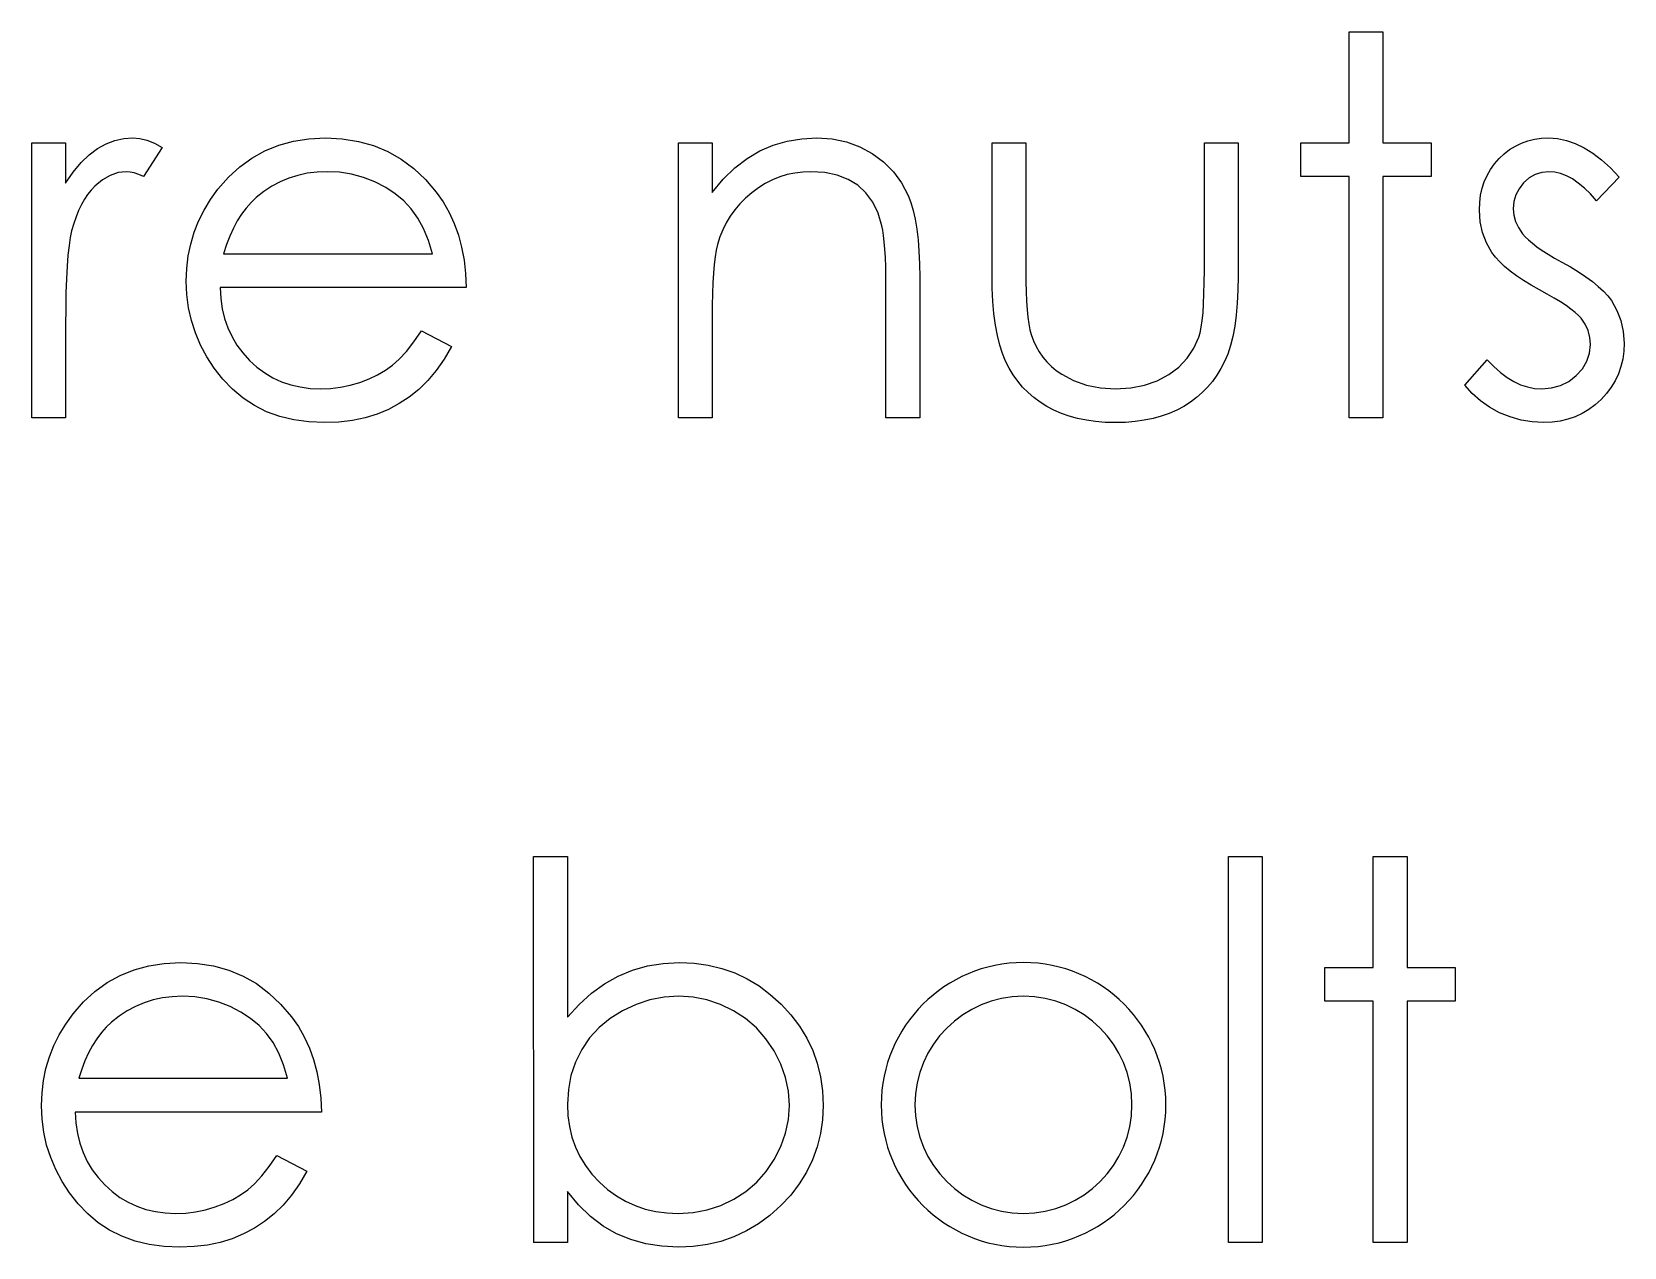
# Model space of a CAD drawing. Header units: inches. Extents: x -3.18 to 1.88, y -2.18 to 2.79.
# Drawn here: x -2.7313 to -2.414, y 1.8444 to 2.0867 of the extents above; entities that cross this region are included whole.
import ezdxf

# ---------------------------------------------------------------- set-up
doc = ezdxf.new("R2010")
doc.units = ezdxf.units.IN
doc.header["$MEASUREMENT"] = 0

msp = doc.modelspace()

# ---------------------------------------------------------------- linework, layer by layer
at = {"color": 7, "linetype": 'Continuous', "flags": 128}
for points in [[(-2.468807960119773, 2.086698185631805), (-2.462078985045829, 2.086698185631805), (-2.462078985045829, 2.086698185631805), (-2.462078985045829, 2.06458280101642), (-2.462078985045829, 2.06458280101642), (-2.452463600430445, 2.06458280101642), (-2.452463600430445, 2.06458280101642), (-2.452463600430445, 2.057852031785651), (-2.452463600430445, 2.057852031785651), (-2.462078985045829, 2.057852031785651), (-2.462078985045829, 2.057852031785651), (-2.462078985045829, 2.009775108708728), (-2.462078985045829, 2.009775108708728), (-2.468809754276599, 2.009775108708728), (-2.468809754276599, 2.009775108708728), (-2.468809754276599, 2.057852031785651), (-2.468809754276599, 2.057852031785651), (-2.478425138891983, 2.057852031785651), (-2.478425138891983, 2.057852031785651), (-2.478425138891983, 2.06458280101642), (-2.478425138891983, 2.06458280101642), (-2.468809754276599, 2.06458280101642), (-2.468809754276599, 2.06458280101642), (-2.468809754276599, 2.086698185631805)], [(-2.731307754366417, 2.06458280101642), (-2.724578985045829, 2.06458280101642), (-2.724578985045829, 2.06458280101642), (-2.724578985045829, 2.056514892362574), (-2.724578985045829, 2.056514892362574), (-2.723046533122752, 2.058738450054882), (-2.721469009084291, 2.060631478901036), (-2.719861436968906, 2.062178954862574), (-2.718208792738137, 2.063410926016421), (-2.716511076391983, 2.064342416401036), (-2.714768287930445, 2.065018498131805), (-2.713010475430444, 2.065409123131805), (-2.71120759081506, 2.065544339477959), (-2.71120759081506, 2.065544339477959), (-2.709810355238137, 2.065424147170266), (-2.708368047545829, 2.065078594285651), (-2.706880667738137, 2.064492656785651), (-2.70534821581506, 2.063666334670267), (-2.70534821581506, 2.063666334670267), (-2.709044129276598, 2.05783700774719), (-2.709044129276598, 2.05783700774719), (-2.710020691776598, 2.058257680824113), (-2.710922134084291, 2.058573185631805), (-2.711748456199675, 2.058753474093344), (-2.712484634084291, 2.05881357024719), (-2.712484634084291, 2.05881357024719), (-2.714092206199675, 2.058633281785651), (-2.715684754276599, 2.058092416401036), (-2.717232230238137, 2.057190974093344), (-2.718764682161213, 2.055928954862574), (-2.719500860045829, 2.055162728901036), (-2.72019196581506, 2.054291334670267), (-2.720822975430444, 2.053329796208728), (-2.721423936968907, 2.052263089477959), (-2.721979826391983, 2.051091214477959), (-2.722490643699675, 2.04982919524719), (-2.722956388891983, 2.04846200774719), (-2.723377061968906, 2.04700467601642), (-2.723377061968906, 2.04700467601642), (-2.723662518699675, 2.045697584670267), (-2.72390290331506, 2.044090012554882), (-2.724113239853521, 2.042181959670267), (-2.724278504276599, 2.039973426016421), (-2.724413720622753, 2.037479435631805), (-2.724503864853521, 2.034684964477959), (-2.724563961007367, 2.031590012554882), (-2.724578985045829, 2.028194579862574), (-2.724578985045829, 2.028194579862574), (-2.724578985045829, 2.009775108708728), (-2.724578985045829, 2.009775108708728), (-2.731309754276599, 2.009775108708728), (-2.731309754276599, 2.009775108708728), (-2.731309754276599, 2.06458280101642)], [(-2.653633984993762, 2.027082801016421), (-2.647655908122752, 2.023942776977959), (-2.647655908122752, 2.023942776977959), (-2.649128263891983, 2.021433762554882), (-2.650705787930445, 2.019180156785651), (-2.652388480238137, 2.017166935631805), (-2.654191364853521, 2.015424147170267), (-2.656099417738137, 2.013906719285651), (-2.658112638891983, 2.012584603901036), (-2.660261076391983, 2.011442776977959), (-2.662514682161214, 2.010496262554882), (-2.664903504276599, 2.009760084670266), (-2.667442566776598, 2.009234243324113), (-2.670131869661214, 2.00891873851642), (-2.672971412930445, 2.008813570247189), (-2.672971412930445, 2.008813570247189), (-2.676126461007367, 2.008948786593344), (-2.679101220622752, 2.009354435631805), (-2.681895691776598, 2.010030517362574), (-2.684524898507368, 2.010977031785651), (-2.686958792738137, 2.012193978901036), (-2.689227422545829, 2.013681358708728), (-2.691330787930445, 2.015439171208728), (-2.69323884081506, 2.017467416401036), (-2.694951581199676, 2.01966092601642), (-2.696438961007368, 2.021929555824113), (-2.697685956199675, 2.024273305824113), (-2.69870759081506, 2.02669217601642), (-2.699518888891983, 2.029171142362574), (-2.700089802353522, 2.031710204862574), (-2.700420331199676, 2.034339411593344), (-2.700540523507368, 2.037028714477959), (-2.700540523507368, 2.037028714477959), (-2.700435355238137, 2.039552752939497), (-2.700149898507368, 2.042016695247189), (-2.699654105238137, 2.044405517362574), (-2.698962999468906, 2.046734243324113), (-2.698076581199675, 2.048987849093344), (-2.696994850430444, 2.051166334670266), (-2.695702783122752, 2.053284724093344), (-2.694230427353522, 2.055327993324113), (-2.694230427353522, 2.055327993324113), (-2.692142086007367, 2.057716815439497), (-2.689888480238137, 2.059805156785651), (-2.68746961004583, 2.06154794524719), (-2.684870451391983, 2.062990252939497), (-2.68210602831506, 2.064102031785651), (-2.67917634081506, 2.064913329862574), (-2.676081388891983, 2.065379075054882), (-2.672806148507368, 2.065544339477959), (-2.672806148507368, 2.065544339477959), (-2.669440763891983, 2.065379075054882), (-2.666240643699676, 2.06486825774719), (-2.663220811968906, 2.064026911593344), (-2.660381268699676, 2.062855036593343), (-2.657706989853521, 2.061337608708728), (-2.655212999468906, 2.059474627939497), (-2.652884273507368, 2.057281118324113), (-2.650735836007368, 2.054757079862574), (-2.650735836007368, 2.054757079862574), (-2.649353624468906, 2.052788930824113), (-2.648166725430444, 2.05071561351642), (-2.64714509081506, 2.048507079862574), (-2.646318768699675, 2.046193377939498), (-2.645657711007368, 2.043759483708728), (-2.645176941776598, 2.041205397170267), (-2.64489148504583, 2.038531118324113), (-2.644771292738137, 2.035736647170267), (-2.644771292738137, 2.035736647170267), (-2.693809754276598, 2.035736647170267), (-2.693809754276598, 2.035736647170267), (-2.693674537930444, 2.033573185631805), (-2.693374057161214, 2.031499868324113), (-2.692893287930445, 2.029531719285651), (-2.692232230238137, 2.02766873851642), (-2.691420932161214, 2.025910926016421), (-2.690429345622753, 2.02424325774719), (-2.689257470622753, 2.02268075774719), (-2.687920331199675, 2.021208401977959), (-2.686447975430445, 2.019886286593343), (-2.684900499468906, 2.018729435631805), (-2.683262879276599, 2.017752873131805), (-2.681535114853522, 2.016956599093343), (-2.679732230238137, 2.01634061351642), (-2.677839201391983, 2.015904916401036), (-2.675871052353522, 2.015634483708728), (-2.673812759084291, 2.015544339477959), (-2.673812759084291, 2.015544339477959), (-2.671799537930445, 2.015619459670266), (-2.669831388891983, 2.015859844285651), (-2.667878263891983, 2.016265493324113), (-2.665955186968906, 2.01682138274719), (-2.664107230238137, 2.017512488516421), (-2.662409513891983, 2.018323786593344), (-2.660862037930445, 2.019225228901036), (-2.65944977831506, 2.020231839477959), (-2.65808259081506, 2.021448786593343), (-2.656655307161214, 2.023011286593344), (-2.655167927353522, 2.024874267362574), (-2.653635475430445, 2.027082801016421)], [(-2.602463162790133, 2.06458280101642), (-2.595732831199675, 2.06458280101642), (-2.595732831199675, 2.06458280101642), (-2.595732831199675, 2.054696983708728), (-2.595732831199675, 2.054696983708728), (-2.593524297545829, 2.057341214477959), (-2.591210595622752, 2.059609844285651), (-2.588776701391983, 2.061472825054882), (-2.586222614853522, 2.062960204862574), (-2.583563360045829, 2.06408700774719), (-2.580783912930444, 2.064898305824113), (-2.577884273507367, 2.065379075054882), (-2.57487946581506, 2.065544339477959), (-2.57487946581506, 2.065544339477959), (-2.571844610045829, 2.065349026977959), (-2.568990042738137, 2.06477811351642), (-2.566315763891983, 2.063801551016421), (-2.563821773507368, 2.062449387554882), (-2.561568167738137, 2.06076669524719), (-2.559615042738137, 2.05881357024719), (-2.557992446584291, 2.056590012554882), (-2.556685355238137, 2.054096022170266), (-2.556144489853521, 2.052698786593344), (-2.555678744661213, 2.05110623851642), (-2.555288119661214, 2.049348426016421), (-2.55495759081506, 2.047395301016421), (-2.554717206199675, 2.045261887554882), (-2.554536917738137, 2.042948185631805), (-2.554416725430444, 2.040439171208728), (-2.554386677353521, 2.037764892362574), (-2.554386677353521, 2.037764892362574), (-2.554386677353521, 2.009775108708728), (-2.554386677353521, 2.009775108708728), (-2.561117446584291, 2.009775108708728), (-2.561117446584291, 2.009775108708728), (-2.561117446584291, 2.035556358708728), (-2.561117446584291, 2.035556358708728), (-2.561132470622753, 2.037794940439497), (-2.561162518699676, 2.039838209670267), (-2.561222614853522, 2.041686166401036), (-2.561312759084291, 2.043353834670266), (-2.561432951391983, 2.044811166401036), (-2.561568167738137, 2.046073185631805), (-2.561733432161214, 2.047154916401036), (-2.561913720622752, 2.048026310631805), (-2.561913720622752, 2.048026310631805), (-2.562679946584291, 2.050550349093343), (-2.56374665331506, 2.052743858708728), (-2.565098816776598, 2.054591815439498), (-2.566736436968906, 2.056109243324113), (-2.568659513891983, 2.057296142362574), (-2.570853023507368, 2.058137488516421), (-2.57331696581506, 2.058648305824113), (-2.57605134081506, 2.05881357024719), (-2.57605134081506, 2.05881357024719), (-2.577673936968906, 2.058753474093344), (-2.579251461007368, 2.058558161593344), (-2.580798936968906, 2.05822763274719), (-2.582286316776598, 2.057776911593344), (-2.583743648507367, 2.057175950054882), (-2.585155908122752, 2.05646982024719), (-2.586523095622752, 2.055613450054882), (-2.587845211007367, 2.054636887554882), (-2.589092206199676, 2.053555156785651), (-2.590219009084291, 2.052428353901036), (-2.591240643699675, 2.051226430824113), (-2.59215711004583, 2.049964411593344), (-2.592953384084291, 2.048642296208728), (-2.593644489853522, 2.047260084670266), (-2.594230427353521, 2.045802752939498), (-2.594696172545829, 2.044300349093343), (-2.594696172545829, 2.044300349093343), (-2.594936557161214, 2.04318857024719), (-2.595146893699676, 2.041866454862574), (-2.595327182161214, 2.040349026977959), (-2.595477422545829, 2.038606238516421), (-2.59558259081506, 2.036668137554882), (-2.595672735045829, 2.034519700054882), (-2.595717807161214, 2.032160926016421), (-2.595732831199675, 2.029591815439497), (-2.595732831199675, 2.029591815439497), (-2.595732831199675, 2.009775108708728), (-2.595732831199675, 2.009775108708728), (-2.602463600430445, 2.009775108708728), (-2.602463600430445, 2.009775108708728), (-2.602463600430445, 2.06458280101642)], [(-2.539962764800064, 2.06458280101642), (-2.533232831199675, 2.06458280101642), (-2.533232831199675, 2.06458280101642), (-2.533232831199675, 2.039162127939497), (-2.533232831199675, 2.039162127939497), (-2.533217807161214, 2.036923546208728), (-2.533172735045829, 2.034880276977959), (-2.53308259081506, 2.033002272170267), (-2.532962398507368, 2.031304555824113), (-2.532812158122752, 2.029802151977959), (-2.532631869661214, 2.028465012554882), (-2.532421533122752, 2.027323185631805), (-2.532166124468906, 2.026346623131805), (-2.532166124468906, 2.026346623131805), (-2.53171540331506, 2.02512967601642), (-2.531189561968906, 2.023972825054882), (-2.530558552353522, 2.022891094285651), (-2.529852422545829, 2.021869459670266), (-2.529041124468906, 2.020907921208728), (-2.528139682161214, 2.020021502939497), (-2.527163119661214, 2.019195180824113), (-2.526081388891983, 2.018443978901036), (-2.523722614853521, 2.017181959670267), (-2.521138480238137, 2.016265493324113), (-2.518344009084291, 2.015724627939497), (-2.515339201391983, 2.015544339477959), (-2.515339201391983, 2.015544339477959), (-2.512334393699676, 2.015724627939497), (-2.509569970622752, 2.016250469285651), (-2.507045932161214, 2.017136887554882), (-2.50476227831506, 2.018368858708728), (-2.502764081199676, 2.019886286593343), (-2.501096412930445, 2.021644099093344), (-2.499759273507368, 2.023612248131805), (-2.498767686968906, 2.02580575774719), (-2.498767686968906, 2.02580575774719), (-2.49851227831506, 2.026707200054882), (-2.498286917738137, 2.027818978901036), (-2.498091605238137, 2.029156118324113), (-2.49792634081506, 2.030718618324113), (-2.497806148507368, 2.032506478901036), (-2.49773102831506, 2.03450467601642), (-2.497670932161214, 2.036728233708728), (-2.497655908122752, 2.039162127939497), (-2.497655908122752, 2.039162127939497), (-2.497655908122752, 2.06458280101642), (-2.497655908122752, 2.06458280101642), (-2.490925138891984, 2.06458280101642), (-2.490925138891984, 2.06458280101642), (-2.490925138891984, 2.037900108708728), (-2.490925138891984, 2.037900108708728), (-2.490970211007368, 2.035180757747189), (-2.49109040331506, 2.032626671208728), (-2.491300739853521, 2.030237849093343), (-2.491601220622752, 2.028044339477959), (-2.491976821584291, 2.02600107024719), (-2.492442566776599, 2.024153113516421), (-2.492998456199675, 2.022470421208728), (-2.49362946581506, 2.020952993324113), (-2.494350619661214, 2.019570781785651), (-2.495146893699675, 2.018263690439498), (-2.496048336007368, 2.017031719285651), (-2.497009874468906, 2.015874868324113), (-2.498076581199675, 2.014793137554882), (-2.499218408122752, 2.01380155101642), (-2.500450379276598, 2.012870060631805), (-2.501772494661214, 2.012028714477959), (-2.503169730238137, 2.011277512554882), (-2.504657110045829, 2.010616454862574), (-2.506234634084291, 2.010075589477959), (-2.50788727831506, 2.009624868324113), (-2.50964509081506, 2.009264291401036), (-2.511478023507368, 2.00900888274719), (-2.513386076391983, 2.008858642362574), (-2.515399297545829, 2.008813570247189), (-2.515399297545829, 2.008813570247189), (-2.517397494661214, 2.008858642362574), (-2.519320571584291, 2.00900888274719), (-2.521153504276598, 2.009264291401036), (-2.522911316776598, 2.009624868324113), (-2.524578985045829, 2.010075589477959), (-2.526156509084291, 2.010616454862574), (-2.527658912930445, 2.011277512554882), (-2.529071172545829, 2.012028714477959), (-2.530393287930445, 2.012870060631805), (-2.531640283122752, 2.01380155101642), (-2.532797134084291, 2.014808161593344), (-2.53386384081506, 2.015889892362574), (-2.53484040331506, 2.017061767362574), (-2.535726821584291, 2.018308762554882), (-2.536538119661214, 2.019630877939497), (-2.537259273507368, 2.021028113516421), (-2.537890283122752, 2.022560565439497), (-2.538446172545829, 2.024273305824113), (-2.538911917738137, 2.026181358708728), (-2.539287518699676, 2.028254676016421), (-2.539587999468906, 2.030523305824113), (-2.539798336007367, 2.032957200054882), (-2.53991852831506, 2.035586406785651), (-2.539963600430445, 2.038395901977959), (-2.539963600430445, 2.038395901977959), (-2.539963600430445, 2.06458280101642)], [(-2.414963142139705, 2.05774686351642), (-2.419530908122752, 2.053044339477959), (-2.419530908122752, 2.053044339477959), (-2.420732831199675, 2.054396502939497), (-2.421934754276599, 2.055568377939498), (-2.423136677353522, 2.056559964477959), (-2.424308552353521, 2.057371262554882), (-2.425495451391983, 2.058002272170266), (-2.426667326391983, 2.058452993324113), (-2.427839201391983, 2.05872342601642), (-2.428996052353522, 2.05881357024719), (-2.428996052353522, 2.05881357024719), (-2.430408311968906, 2.058678353901036), (-2.43171540331506, 2.058257680824113), (-2.432932350430445, 2.057566575054882), (-2.434029105238137, 2.056590012554882), (-2.434945571584291, 2.055433161593343), (-2.435591605238137, 2.054201190439497), (-2.435982230238137, 2.05286405101642), (-2.436117446584291, 2.051436767362574), (-2.436117446584291, 2.051436767362574), (-2.435997254276598, 2.050144700054882), (-2.435651701391983, 2.048897704862574), (-2.435065763891983, 2.047665733708728), (-2.43425446581506, 2.046463810631805), (-2.43425446581506, 2.046463810631805), (-2.433728624468906, 2.045847825054882), (-2.433067566776598, 2.045216815439497), (-2.432286316776599, 2.044540733708728), (-2.431369850430444, 2.043849627939498), (-2.430318167738137, 2.043128474093344), (-2.429146292738137, 2.042392296208728), (-2.427854225430445, 2.041611046208728), (-2.426426941776599, 2.040814772170267), (-2.426426941776599, 2.040814772170267), (-2.42468415331506, 2.039823185631805), (-2.423091605238137, 2.038846623131805), (-2.421634273507368, 2.037870060631805), (-2.420327182161214, 2.036908522170267), (-2.419170331199675, 2.035946983708728), (-2.418148696584291, 2.035000469285651), (-2.417277302353522, 2.034053954862574), (-2.416556148507368, 2.033122464477959), (-2.416556148507368, 2.033122464477959), (-2.415444369661214, 2.031184363516421), (-2.414633071584291, 2.02912607024719), (-2.414167326391983, 2.026947584670267), (-2.414002061968906, 2.024648906785651), (-2.414002061968906, 2.024648906785651), (-2.414077182161214, 2.023026310631805), (-2.414287518699676, 2.021463810631805), (-2.414648095622753, 2.019961406785651), (-2.415143888891983, 2.018534123131805), (-2.415804946584291, 2.017151911593344), (-2.416586196584291, 2.01584482024719), (-2.417517686968906, 2.014597825054882), (-2.418599417738137, 2.01341092601642), (-2.419786316776599, 2.01232919524719), (-2.421033311968906, 2.011397704862574), (-2.422355427353521, 2.010616454862574), (-2.423752662930445, 2.009970421208728), (-2.425225018699675, 2.009459603901036), (-2.426772494661214, 2.009099026977959), (-2.428380066776598, 2.008888690439497), (-2.430062759084291, 2.008813570247189), (-2.430062759084291, 2.008813570247189), (-2.432331388891983, 2.008933762554882), (-2.434539922545829, 2.009309363516421), (-2.436703384084291, 2.009925349093344), (-2.438821773507368, 2.010781719285651), (-2.440819970622752, 2.011863450054882), (-2.442637879276598, 2.013140493324113), (-2.444275499468906, 2.014597825054882), (-2.445732831199675, 2.01623544524719), (-2.445732831199675, 2.01623544524719), (-2.441270691776599, 2.02131357024719), (-2.441270691776599, 2.02131357024719), (-2.439978624468906, 2.019961406785651), (-2.438671533122752, 2.018789531785651), (-2.437334393699675, 2.01779794524719), (-2.435997254276598, 2.016986647170266), (-2.434630066776598, 2.016355637554882), (-2.433232831199676, 2.015904916401036), (-2.431835595622752, 2.015634483708728), (-2.430408311968906, 2.015544339477959), (-2.430408311968906, 2.015544339477959), (-2.428470211007367, 2.015709603901036), (-2.426682350430445, 2.016205397170267), (-2.425044730238137, 2.01701669524719), (-2.423557350430445, 2.018173546208728), (-2.422325379276598, 2.019540733708728), (-2.421438961007368, 2.021043137554882), (-2.420913119661214, 2.022635685631805), (-2.420732831199675, 2.024363450054882), (-2.420732831199675, 2.024363450054882), (-2.420853023507368, 2.025790733708728), (-2.421198576391983, 2.027142897170267), (-2.421769489853522, 2.028404916401036), (-2.422580787930444, 2.029591815439497), (-2.422580787930444, 2.029591815439497), (-2.423106629276599, 2.030162728901036), (-2.423782711007368, 2.030778714477959), (-2.424609033122752, 2.031439772170267), (-2.425570571584291, 2.032130877939498), (-2.426682350430445, 2.032852031785651), (-2.427944369661214, 2.033603233708728), (-2.429341605238137, 2.03439950774719), (-2.430889081199675, 2.035240853901036), (-2.430889081199675, 2.035240853901036), (-2.432556749468906, 2.036187368324113), (-2.434089201391983, 2.03713388274719), (-2.435471412930445, 2.038080397170267), (-2.436733432161214, 2.039011887554882), (-2.437845211007368, 2.039943377939498), (-2.438806749468906, 2.040874868324113), (-2.439648095622752, 2.041806358708728), (-2.440339201391983, 2.042722825054882), (-2.440339201391983, 2.042722825054882), (-2.441435956199675, 2.044630877939497), (-2.442217206199675, 2.046689171208728), (-2.442697975430444, 2.04885263274719), (-2.44284821581506, 2.051166334670266), (-2.44284821581506, 2.051166334670266), (-2.442788119661214, 2.052683762554882), (-2.442607831199676, 2.05412607024719), (-2.442292326391983, 2.055508281785651), (-2.44187165331506, 2.056830397170267), (-2.441315763891983, 2.058077392362574), (-2.440639682161214, 2.059264291401036), (-2.439843408122752, 2.060391094285651), (-2.438926941776598, 2.061442776977959), (-2.437905307161214, 2.062404315439497), (-2.436823576391983, 2.063230637554882), (-2.435681749468906, 2.063936767362574), (-2.434479826391983, 2.064522704862574), (-2.433202783122753, 2.064973426016421), (-2.431865643699676, 2.065288930824113), (-2.430468408122752, 2.065484243324113), (-2.428996052353522, 2.065544339477959), (-2.428996052353522, 2.065544339477959), (-2.427253263891983, 2.065424147170266), (-2.425510475430444, 2.06506357024719), (-2.423752662930445, 2.064447584670267), (-2.421994850430445, 2.063591214477959), (-2.420252061968906, 2.062494459670266), (-2.418494249468906, 2.06115732024719), (-2.416721412930444, 2.059579796208728), (-2.414963600430445, 2.05774686351642)], [(-2.651500889635462, 2.042467416401036), (-2.652298336007368, 2.045126671208728), (-2.653274898507368, 2.047500469285651), (-2.654401701391983, 2.049588810631805), (-2.655693768699675, 2.05139169524719), (-2.657166124468906, 2.052984243324113), (-2.658878864853521, 2.054411526977959), (-2.660801941776599, 2.055673546208728), (-2.662950379276599, 2.05677030101642), (-2.665234033122752, 2.057671743324113), (-2.667592807161214, 2.058302752939497), (-2.66999665331506, 2.058693377939497), (-2.672460595622753, 2.05881357024719), (-2.672460595622753, 2.05881357024719), (-2.674473816776599, 2.058738450054882), (-2.676426941776598, 2.058498065439498), (-2.678304946584291, 2.058092416401036), (-2.680092807161214, 2.057536526977959), (-2.681835595622752, 2.056800349093344), (-2.683488239853521, 2.055928954862574), (-2.685065763891983, 2.054877272170267), (-2.686583191776598, 2.053675349093343), (-2.686583191776598, 2.053675349093343), (-2.687634874468906, 2.052683762554882), (-2.688611436968906, 2.051571983708728), (-2.68952790331506, 2.050355036593344), (-2.690369249468906, 2.049017897170267), (-2.691150499468906, 2.047545541401036), (-2.69187165331506, 2.045968017362574), (-2.692517686968906, 2.044285325054882), (-2.693103624468906, 2.042467416401036), (-2.693103624468906, 2.042467416401036), (-2.651502061968906, 2.042467416401036)], [(-2.631308056238129, 1.84540502996857), (-2.631309754276598, 1.922328106891648), (-2.631309754276598, 1.922328106891648), (-2.624578985045829, 1.922328106891648), (-2.624578985045829, 1.922328106891648), (-2.624578985045829, 1.890266808814724), (-2.624578985045829, 1.890266808814724), (-2.622250259084291, 1.892835919391648), (-2.61980134081506, 1.895044453045494), (-2.617202182161213, 1.896922457853186), (-2.614482831199675, 1.898454909776263), (-2.611613239853521, 1.899641808814725), (-2.608623456199675, 1.900498179007032), (-2.605483432161213, 1.901008996314725), (-2.60222321581506, 1.901174260737801), (-2.60222321581506, 1.901174260737801), (-2.599323576391983, 1.901039044391648), (-2.596514081199675, 1.900648419391648), (-2.59382477831506, 1.900002385737801), (-2.591240643699675, 1.899100943430109), (-2.588776701391983, 1.897929068430109), (-2.58640290331506, 1.896501784776263), (-2.584149297545829, 1.894819092468571), (-2.58200086004583, 1.892865967468571), (-2.580032711007368, 1.890732554007032), (-2.578334994661214, 1.888493972276263), (-2.576892686968906, 1.886135198237801), (-2.575705787930445, 1.883671255930109), (-2.574789321584291, 1.881102145353186), (-2.574143287930445, 1.878412842468571), (-2.573752662930445, 1.875618371314724), (-2.57361744658429, 1.872703707853186), (-2.57361744658429, 1.872703707853186), (-2.573752662930445, 1.869834116507032), (-2.574143287930445, 1.867069693430109), (-2.574804345622752, 1.864410438622417), (-2.575735836007368, 1.861856352083955), (-2.576922735045829, 1.859407433814724), (-2.578380066776599, 1.857078707853186), (-2.580092807161214, 1.854840126122417), (-2.582075980238137, 1.85272173669934), (-2.584239441776599, 1.850783635737801), (-2.586523095622752, 1.849100943430109), (-2.588896893699675, 1.847673659776263), (-2.591390884084291, 1.846516808814725), (-2.593990042738137, 1.845600342468571), (-2.596694369661213, 1.844954308814724), (-2.599518888891983, 1.844578707853186), (-2.602433552353522, 1.844443491507032), (-2.602433552353522, 1.844443491507032), (-2.605768888891983, 1.844608755930109), (-2.608938961007368, 1.84510454919934), (-2.611943768699675, 1.845945895353186), (-2.614798336007368, 1.847102746314724), (-2.617487638891983, 1.848635198237802), (-2.620011677353522, 1.850543251122417), (-2.622370451391983, 1.852856953045494), (-2.624578985045829, 1.855546255930109), (-2.624578985045829, 1.855546255930109), (-2.624578985045829, 1.84540502996857), (-2.624578985045829, 1.84540502996857), (-2.631309754276598, 1.84540502996857)], [(-2.492846935752809, 1.922328106891648), (-2.486117446584291, 1.922328106891648), (-2.486117446584291, 1.922328106891648), (-2.486117446584291, 1.84540502996857), (-2.486117446584291, 1.84540502996857), (-2.49284821581506, 1.84540502996857), (-2.49284821581506, 1.84540502996857), (-2.49284821581506, 1.922328106891648)], [(-2.464002042304812, 1.922328106891648), (-2.457271292738137, 1.922328106891648), (-2.457271292738137, 1.922328106891648), (-2.457271292738137, 1.900212722276263), (-2.457271292738137, 1.900212722276263), (-2.447655908122752, 1.900212722276263), (-2.447655908122752, 1.900212722276263), (-2.447655908122752, 1.893481953045494), (-2.447655908122752, 1.893481953045494), (-2.457271292738137, 1.893481953045494), (-2.457271292738137, 1.893481953045494), (-2.457271292738137, 1.84540502996857), (-2.457271292738137, 1.84540502996857), (-2.464002061968906, 1.84540502996857), (-2.464002061968906, 1.84540502996857), (-2.464002061968906, 1.893481953045494), (-2.464002061968906, 1.893481953045494), (-2.47361744658429, 1.893481953045494), (-2.47361744658429, 1.893481953045494), (-2.47361744658429, 1.900212722276263), (-2.47361744658429, 1.900212722276263), (-2.464002061968906, 1.900212722276263), (-2.464002061968906, 1.900212722276263), (-2.464002061968906, 1.922328106891648)], [(-2.682481225081316, 1.862712722276263), (-2.676502061968906, 1.859572698237801), (-2.676502061968906, 1.859572698237801), (-2.677974417738137, 1.857063683814725), (-2.679551941776599, 1.854810078045494), (-2.681234634084291, 1.852796856891648), (-2.683037518699676, 1.851054068430109), (-2.68494557158429, 1.849536640545494), (-2.686958792738137, 1.848214525160878), (-2.689107230238136, 1.847072698237801), (-2.691360836007368, 1.846126183814725), (-2.693749658122752, 1.845390005930109), (-2.696288720622753, 1.844864164583955), (-2.698978023507368, 1.844548659776263), (-2.701817566776599, 1.844443491507032), (-2.701817566776599, 1.844443491507032), (-2.704972614853522, 1.844578707853186), (-2.707947374468906, 1.844984356891648), (-2.710741845622752, 1.845660438622417), (-2.713371052353521, 1.846606953045494), (-2.715804946584291, 1.847823900160878), (-2.718073576391983, 1.84931127996857), (-2.720176941776598, 1.851069092468571), (-2.722084994661214, 1.853097337660878), (-2.723797735045829, 1.855290847276263), (-2.725285114853522, 1.857559477083955), (-2.726532110045829, 1.859903227083955), (-2.727553744661213, 1.862322097276263), (-2.728365042738137, 1.864801063622417), (-2.728935956199675, 1.867340126122417), (-2.729266485045829, 1.869969332853186), (-2.729386677353522, 1.872658635737801), (-2.729386677353522, 1.872658635737801), (-2.729281509084291, 1.87518267419934), (-2.728996052353521, 1.877646616507032), (-2.728500259084291, 1.880035438622417), (-2.72780915331506, 1.882364164583955), (-2.726922735045829, 1.884617770353186), (-2.725841004276598, 1.886796255930109), (-2.724548936968906, 1.888914645353186), (-2.723076581199675, 1.890957914583955), (-2.723076581199675, 1.890957914583955), (-2.720988239853522, 1.89334673669934), (-2.718734634084291, 1.895435078045494), (-2.716315763891983, 1.897177866507032), (-2.713716605238137, 1.89862017419934), (-2.710952182161214, 1.899731953045494), (-2.708022494661214, 1.900543251122417), (-2.704927542738137, 1.901008996314725), (-2.701652302353521, 1.901174260737801), (-2.701652302353521, 1.901174260737801), (-2.698286917738137, 1.901008996314725), (-2.695086797545829, 1.900498179007032), (-2.69206696581506, 1.899656832853186), (-2.689227422545829, 1.898484957853186), (-2.686553143699675, 1.896967529968571), (-2.68405915331506, 1.89510454919934), (-2.681730427353522, 1.892911039583955), (-2.679581989853522, 1.890387001122417), (-2.679581989853522, 1.890387001122417), (-2.67819977831506, 1.888418852083955), (-2.677012879276599, 1.886345534776263), (-2.675991244661214, 1.884137001122417), (-2.675164922545829, 1.88182329919934), (-2.674503864853522, 1.879389404968571), (-2.674023095622752, 1.876835318430109), (-2.673737638891983, 1.874161039583955), (-2.673617446584291, 1.871366568430109), (-2.673617446584291, 1.871366568430109), (-2.722655908122753, 1.871366568430109), (-2.722655908122753, 1.871366568430109), (-2.722520691776599, 1.869203106891647), (-2.722220211007368, 1.867129789583955), (-2.721739441776598, 1.865161640545494), (-2.721078384084291, 1.863298659776263), (-2.720267086007368, 1.861540847276263), (-2.719275499468906, 1.859873179007032), (-2.718103624468906, 1.858310679007032), (-2.71676648504583, 1.856838323237801), (-2.715294129276598, 1.855516207853186), (-2.71374665331506, 1.854359356891647), (-2.712109033122752, 1.853382794391648), (-2.710381268699675, 1.852586520353186), (-2.708578384084291, 1.851970534776263), (-2.706685355238136, 1.851534837660878), (-2.704717206199676, 1.851264404968571), (-2.702658912930445, 1.851174260737801), (-2.702658912930445, 1.851174260737801), (-2.700645691776598, 1.851249380930109), (-2.698677542738137, 1.851489765545494), (-2.696724417738137, 1.851895414583955), (-2.69480134081506, 1.852451304007032), (-2.692953384084291, 1.853142409776263), (-2.691255667738137, 1.853953707853186), (-2.689708191776599, 1.854855150160879), (-2.688295932161214, 1.855861760737801), (-2.686928744661214, 1.857078707853186), (-2.685501461007368, 1.858641207853186), (-2.684014081199675, 1.860504188622417), (-2.682481629276599, 1.862712722276263)], [(-2.680348129723016, 1.878097337660878), (-2.681144489853521, 1.880756592468571), (-2.682121052353521, 1.883130390545494), (-2.683247855238136, 1.885218731891648), (-2.68453992254583, 1.887021616507032), (-2.68601227831506, 1.888614164583955), (-2.687725018699675, 1.890041448237802), (-2.689648095622752, 1.891303467468571), (-2.691796533122752, 1.892400222276263), (-2.694080186968906, 1.893301664583955), (-2.696438961007368, 1.89393267419934), (-2.698842807161214, 1.89432329919934), (-2.701306749468906, 1.894443491507032), (-2.701306749468906, 1.894443491507032), (-2.703319970622752, 1.894368371314725), (-2.705273095622752, 1.89412798669934), (-2.707151100430444, 1.893722337660878), (-2.708938961007368, 1.893166448237801), (-2.710681749468906, 1.892430270353186), (-2.712334393699675, 1.891558876122417), (-2.713911917738137, 1.890507193430109), (-2.715429345622753, 1.889305270353186), (-2.715429345622753, 1.889305270353186), (-2.71648102831506, 1.888313683814725), (-2.71745759081506, 1.887201904968571), (-2.718374057161214, 1.885984957853186), (-2.71921540331506, 1.884647818430109), (-2.71999665331506, 1.883175462660878), (-2.720717807161214, 1.881597938622417), (-2.72136384081506, 1.879915246314725), (-2.72194977831506, 1.878097337660878), (-2.72194977831506, 1.878097337660878), (-2.68034821581506, 1.878097337660878)], [(-2.602491322464831, 1.851174260737801), (-2.599548936968906, 1.85135454919934), (-2.596724417738137, 1.851880390545494), (-2.59402009081506, 1.852766808814725), (-2.591420932161214, 1.853998779968571), (-2.589017086007368, 1.855546255930109), (-2.586868648507368, 1.857394212660878), (-2.584975619661213, 1.859512602083955), (-2.583353023507368, 1.861916448237801), (-2.582030908122753, 1.864500582853186), (-2.581099417738137, 1.86717486169934), (-2.580528504276599, 1.869894212660878), (-2.58034821581506, 1.872703707853186), (-2.58034821581506, 1.872703707853186), (-2.58054352831506, 1.875513203045494), (-2.581099417738137, 1.878262602083955), (-2.582060956199676, 1.880936880930109), (-2.583383071584291, 1.883551063622417), (-2.585020691776599, 1.885984957853186), (-2.586913720622752, 1.888133395353186), (-2.589077182161214, 1.889996376122417), (-2.591496052353522, 1.891573900160878), (-2.594080186968906, 1.892835919391648), (-2.596769489853522, 1.893722337660878), (-2.599533912930445, 1.894263203045494), (-2.602388480238137, 1.894443491507032), (-2.602388480238137, 1.894443491507032), (-2.605303143699675, 1.894263203045494), (-2.608127662930445, 1.893722337660878), (-2.610892086007368, 1.892835919391648), (-2.613581388891983, 1.891573900160878), (-2.616075379276599, 1.890011400160879), (-2.618268888891983, 1.888208515545494), (-2.620161917738137, 1.886150222276263), (-2.621739441776598, 1.883836520353186), (-2.622986436968906, 1.881327505930109), (-2.623872855238137, 1.878683275160878), (-2.624398696584291, 1.875873779968571), (-2.624578985045829, 1.872914044391648), (-2.624578985045829, 1.872914044391648), (-2.624473816776598, 1.870645414583955), (-2.624173336007368, 1.868466929007032), (-2.623677542738137, 1.866378587660878), (-2.622986436968906, 1.864395414583955), (-2.622084994661214, 1.862502385737801), (-2.620988239853522, 1.860699501122417), (-2.619696172545829, 1.859001784776263), (-2.618208792738137, 1.857394212660878), (-2.616571172545829, 1.855936880930109), (-2.614828384084291, 1.85467486169934), (-2.613010475430444, 1.853608154968571), (-2.611087398507368, 1.852736760737802), (-2.609074177353521, 1.852045654968571), (-2.606970811968906, 1.851564885737801), (-2.604777302353522, 1.851264404968571), (-2.602493648507368, 1.851174260737801)]]:
    msp.add_lwpolyline(points, dxfattribs=at)
at = {"color": 7, "linetype": 'Continuous'}
for centre, radius, start, end in [((-2.533683354858704, 1.872808601571995), 0.02836565916649359, 90.00039891967596, 89.99960103738121), ((-2.533712458723888, 1.872813189642603), 0.02163030189456091, 90.00302422811872, 89.99697577186011)]:
    msp.add_arc(centre, radius, start, end, dxfattribs=at)

doc.saveas('drawing.dxf')
